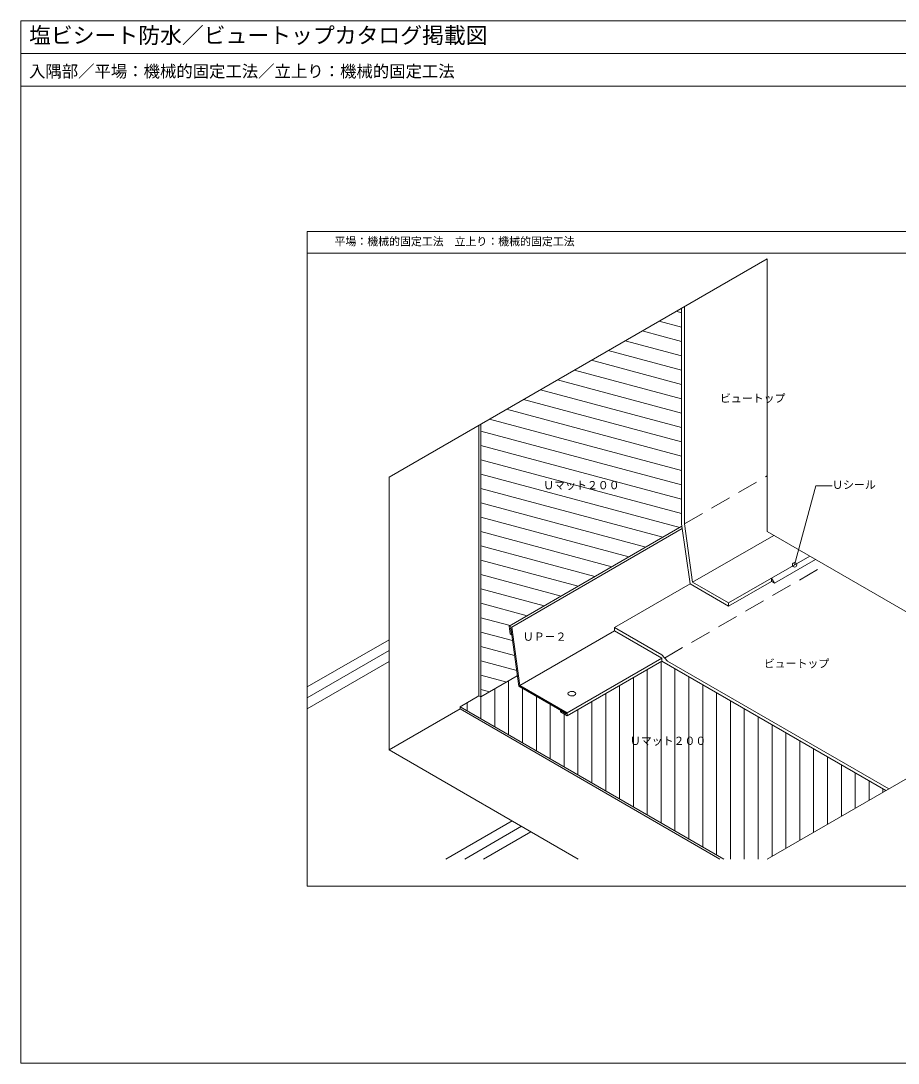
# Model space of a CAD drawing. Units: millimetres, scale not verified. Extents: x -1380 to 1380, y -955 to 955.
# Drawn here: x -1380 to 227, y -955 to 955 of the extents above; entities that cross this region are included whole.
import ezdxf
from ezdxf.enums import TextEntityAlignment as Align

# ---------------------------------------------------------------- set-up
doc = ezdxf.new("R2010")
doc.units = ezdxf.units.MM
doc.header["$LTSCALE"] = 3
doc.linetypes.add('USER1', pattern=[19.05, 12.7, -6.35])
for name, color, linetype, lineweight in [('0-0_0', 7, 'Continuous', 9), ('0-1_WAKU', 7, 'Continuous', 18), ('0-2_KUTAI', 3, 'Continuous', 18), ('0-3_BOUSUI', 1, 'Continuous', 18), ('0-4_MOJI', 7, 'Continuous', 18), ('0-5_HATCH', 9, 'Continuous', 18), ('0-8_KANAMONO', 4, 'Continuous', 18)]:
    doc.layers.add(name, color=color, linetype=linetype, lineweight=lineweight)
doc.styles.add('ＭＳ ゴシック', font='')
doc.styles.get('ＭＳ ゴシック').set_extended_font_data('MS Gothic')

msp = doc.modelspace()

# ---------------------------------------------------------------- linework, layer by layer
at = {"layer": '0-0_0', "lineweight": 18}
for p, q in [((-1380, 895), (1380, 895)), ((-855.243, 529.027), (944.757, 529.027))]:
    msp.add_line(p, q, dxfattribs=at)
at = {"layer": '0-0_0'}
for p, q in [((-705.243, 119.027), (-12.423, 519.027)), ((-12.423, 19.027), (-12.423, 519.027)), ((-12.423, 19.027), (244.757, -129.456)), ((-12.423, -580.973), (244.757, -432.49))]:
    msp.add_line(p, q, dxfattribs=at)
at = {"layer": '0-0_0', "lineweight": 18}
msp.add_lwpolyline([(-855.243, -630.973), (944.757, -630.973), (944.757, 569.027), (-855.243, 569.027)], close=True, dxfattribs=at)
at = {"layer": '0-1_WAKU'}
for points in [[(1380, 835), (-1380, 835), (-1380, 955), (1380, 955)], [(-1380, -955), (1380, -955), (1380, 955), (-1380, 955)]]:
    msp.add_lwpolyline(points, close=True, dxfattribs=at)
at = {"layer": '0-2_KUTAI'}
for q in [(-705.243, 119.027), (-575.34, -305.973), (-358.833, -580.973)]:
    msp.add_line((-705.243, -380.973), q, dxfattribs=at)
at = {"layer": '0-3_BOUSUI'}
for p, q in [((-540.698, -281.973), (-540.698, 214.027)), ((-537.234, -283.973), (-537.234, 216.027)), ((-149.071, -73.679), (-0.461, 12.121)), ((0.658, -75.233), (75.749, -31.879)), ((-83.253, -117.679), (-4.538, -72.233)), ((-537.234, -283.973), (-470.579, -245.49)), ((-540.698, -281.973), (-537.234, -283.973)), ((-575.34, -301.973), (-92.097, -580.973)), ((-575.34, -305.973), (-99.026, -580.973))]:
    msp.add_line(p, q, dxfattribs=at)
at = {"layer": '0-3_BOUSUI', "linetype": 'USER1'}
for p, q in [((-164.105, 33.453), (-12.423, 121.026)), ((-200.63, -212.612), (94.079, -42.462))]:
    msp.add_line(p, q, dxfattribs=at)
at = {"layer": '0-3_BOUSUI'}
for points in [[(-83.253, -117.679), (-153.864, -76.912), (-169.301, 33.09), (-169.301, 428.453)], [(-83.253, -111.679), (-149.071, -73.679), (-164.105, 33.453), (-164.105, 431.453)], [(-83.253, -117.679), (-83.253, -111.679), (65.357, -25.879)], [(-292.428, -162.912), (-292.428, -156.912), (-153.864, -76.912)], [(-292.428, -156.912), (-205.826, -206.912), (-195.433, -218.312), (210.146, -452.473)], [(-292.428, -162.912), (-205.826, -212.912), (-205.826, -218.312), (204.949, -455.473)], [(-575.34, -305.973), (-575.34, -301.973), (-540.698, -281.973)]]:
    msp.add_lwpolyline(points, dxfattribs=at)
msp.add_lwpolyline([(-4.538, -66.233), (-4.538, -72.233), (0.658, -75.233)], close=True, dxfattribs=at)
at = {"layer": '0-4_MOJI'}
msp.add_lwpolyline([(37.741, -41.85), (76.564, 103.039), (106.564, 103.039)], dxfattribs=at)
msp.add_circle((37.729, -41.83), 4, dxfattribs=at)
at = {"layer": '0-5_HATCH'}
for p, q in [((-179.14, 422.773), (-169.301, 420.137)), ((-210.248, 404.812), (-169.301, 393.841)), ((-241.357, 386.852), (-169.301, 367.545)), ((-272.465, 368.891), (-169.301, 341.249)), ((-303.574, 350.931), (-169.301, 314.953)), ((-334.682, 332.97), (-169.301, 288.657)), ((-365.791, 315.01), (-169.301, 262.361)), ((-396.899, 297.049), (-169.301, 236.065)), ((-428.008, 279.089), (-169.301, 209.769)), ((-459.116, 261.128), (-169.301, 183.473)), ((-490.225, 243.168), (-169.301, 157.177)), ((-521.334, 225.207), (-169.301, 130.88)), ((-537.234, 203.172), (-169.301, 104.584)), ((-537.234, 176.876), (-169.301, 78.288)), ((-537.234, 150.58), (-169.301, 51.992)), ((-537.234, 124.284), (-172.462, 26.543)), ((-537.234, 97.988), (-203.57, 8.583)), ((-537.234, 71.692), (-234.679, -9.378)), ((-537.234, 45.396), (-265.787, -27.338)), ((-537.234, 19.1), (-296.896, -45.299)), ((-537.234, -7.196), (-328.004, -63.259)), ((-537.234, -33.492), (-359.113, -81.22)), ((-537.234, -59.788), (-390.221, -99.18)), ((-537.234, -86.084), (-421.33, -117.141)), ((-537.234, -112.38), (-452.438, -135.101)), ((-537.234, -138.676), (-483.547, -153.062)), ((-537.234, -164.972), (-479.132, -180.541)), ((-855.243, -265.695), (-705.243, -179.093)), ((-855.243, -285.695), (-705.243, -199.093)), ((-537.234, -191.268), (-475.298, -207.864)), ((-855.243, -305.695), (-705.243, -219.093)), ((-537.234, -217.564), (-471.463, -235.188)), ((-206.843, -514.724), (-206.843, -218.899)), ((-537.234, -243.86), (-489.781, -256.576)), ((-257.643, -485.395), (-257.643, -248.229)), ((-232.243, -500.06), (-232.243, -233.564)), ((-181.443, -529.389), (-181.443, -232.389)), ((-156.043, -544.054), (-156.043, -247.054)), ((-486.243, -353.413), (-486.243, -254.533)), ((-283.043, -470.73), (-283.043, -262.894)), ((-130.643, -558.718), (-130.643, -261.718)), ((-537.234, -270.156), (-520.889, -274.536)), ((-537.043, -324.083), (-537.043, -283.863)), ((-511.643, -338.748), (-511.643, -269.198)), ((-460.843, -368.077), (-460.843, -268.077)), ((-435.443, -382.742), (-435.443, -282.742)), ((-308.443, -456.066), (-308.443, -277.558)), ((-105.243, -573.383), (-105.243, -276.383)), ((-562.443, -309.419), (-562.443, -294.527)), ((-410.043, -397.407), (-410.043, -297.407)), ((-333.843, -441.401), (-333.843, -292.223)), ((-79.843, -580.973), (-79.843, -291.048)), ((-384.643, -412.072), (-384.643, -315.072)), ((-359.243, -426.736), (-359.243, -306.888)), ((-54.443, -580.973), (-54.443, -305.713)), ((-29.043, -580.973), (-29.043, -320.377)), ((-3.643, -575.904), (-3.643, -335.042)), ((21.757, -561.239), (21.757, -349.707)), ((47.157, -546.575), (47.157, -364.371)), ((72.557, -531.91), (72.557, -379.036)), ((97.957, -517.245), (97.957, -393.701)), ((123.357, -502.581), (123.357, -408.365)), ((148.757, -487.916), (148.757, -423.03)), ((174.157, -473.251), (174.157, -437.695)), ((199.557, -458.587), (199.557, -452.36)), ((-601.32, -580.973), (-480.077, -510.973)), ((-566.679, -580.973), (-462.756, -520.973)), ((-532.038, -580.973), (-445.436, -530.973))]:
    msp.add_line(p, q, dxfattribs=at)
at = {"layer": '0-8_KANAMONO'}
for p, q in [((-485.273, -154.058), (-168.688, 28.722)), ((-480.667, -155.78), (-168.119, 24.67)), ((-465.633, -262.912), (-292.428, -162.912)), ((-379.031, -312.912), (-205.826, -212.912)), ((-379.031, -318.312), (-205.826, -218.312))]:
    msp.add_line(p, q, dxfattribs=at)
msp.add_lwpolyline([(-467.377, -264.305), (-482.353, -157.587), (-482.865, -157.395), (-481.121, -169.826), (-483.168, -169.061), (-485.273, -154.058), (-480.667, -155.78), (-465.633, -262.912), (-379.031, -312.912), (-379.031, -318.312), (-391.155, -311.312), (-391.155, -308.912), (-381.109, -314.712), (-381.109, -314.112)], close=True, dxfattribs=at)
msp.add_ellipse((-370.371, -277.912), major_axis=(7.104, 0), ratio=0.57735, dxfattribs=at)

# ---------------------------------------------------------------- texts
at = {"layer": '0-1_WAKU', "style": 'ＭＳ ゴシック'}
for s, height, p in [('塩ビシート防水／ビュートップカタログ掲載図', 29.33, (-1365, 905)), ('入隅部／平場：機械的固定工法／立上り：機械的固定工法', 21.99, (-1365, 845))]:
    msp.add_text(s, height=height, dxfattribs=at).set_placement(p, align=Align.BOTTOM_LEFT)
at = {"layer": '0-4_MOJI', "style": 'ＭＳ ゴシック'}
for s, p in [('平場：機械的固定工法\u3000立上り：機械的固定工法', (-805.243, 539.027)), ('ビュートップ', (-99.09, 251.57)), ('Ｕマット２００', (-422.835, 92.287)), ('Ｕシール', (106.564, 93.039)), ('ＵＰ－２', (-460.244, -185.299)), ('ビュートップ', (-18.685, -234.497)), ('Ｕマット２００', (-264.112, -376.246))]:
    msp.add_text(s, height=14.66, dxfattribs=at).set_placement(p, align=Align.BOTTOM_LEFT)

doc.saveas('drawing.dxf')
